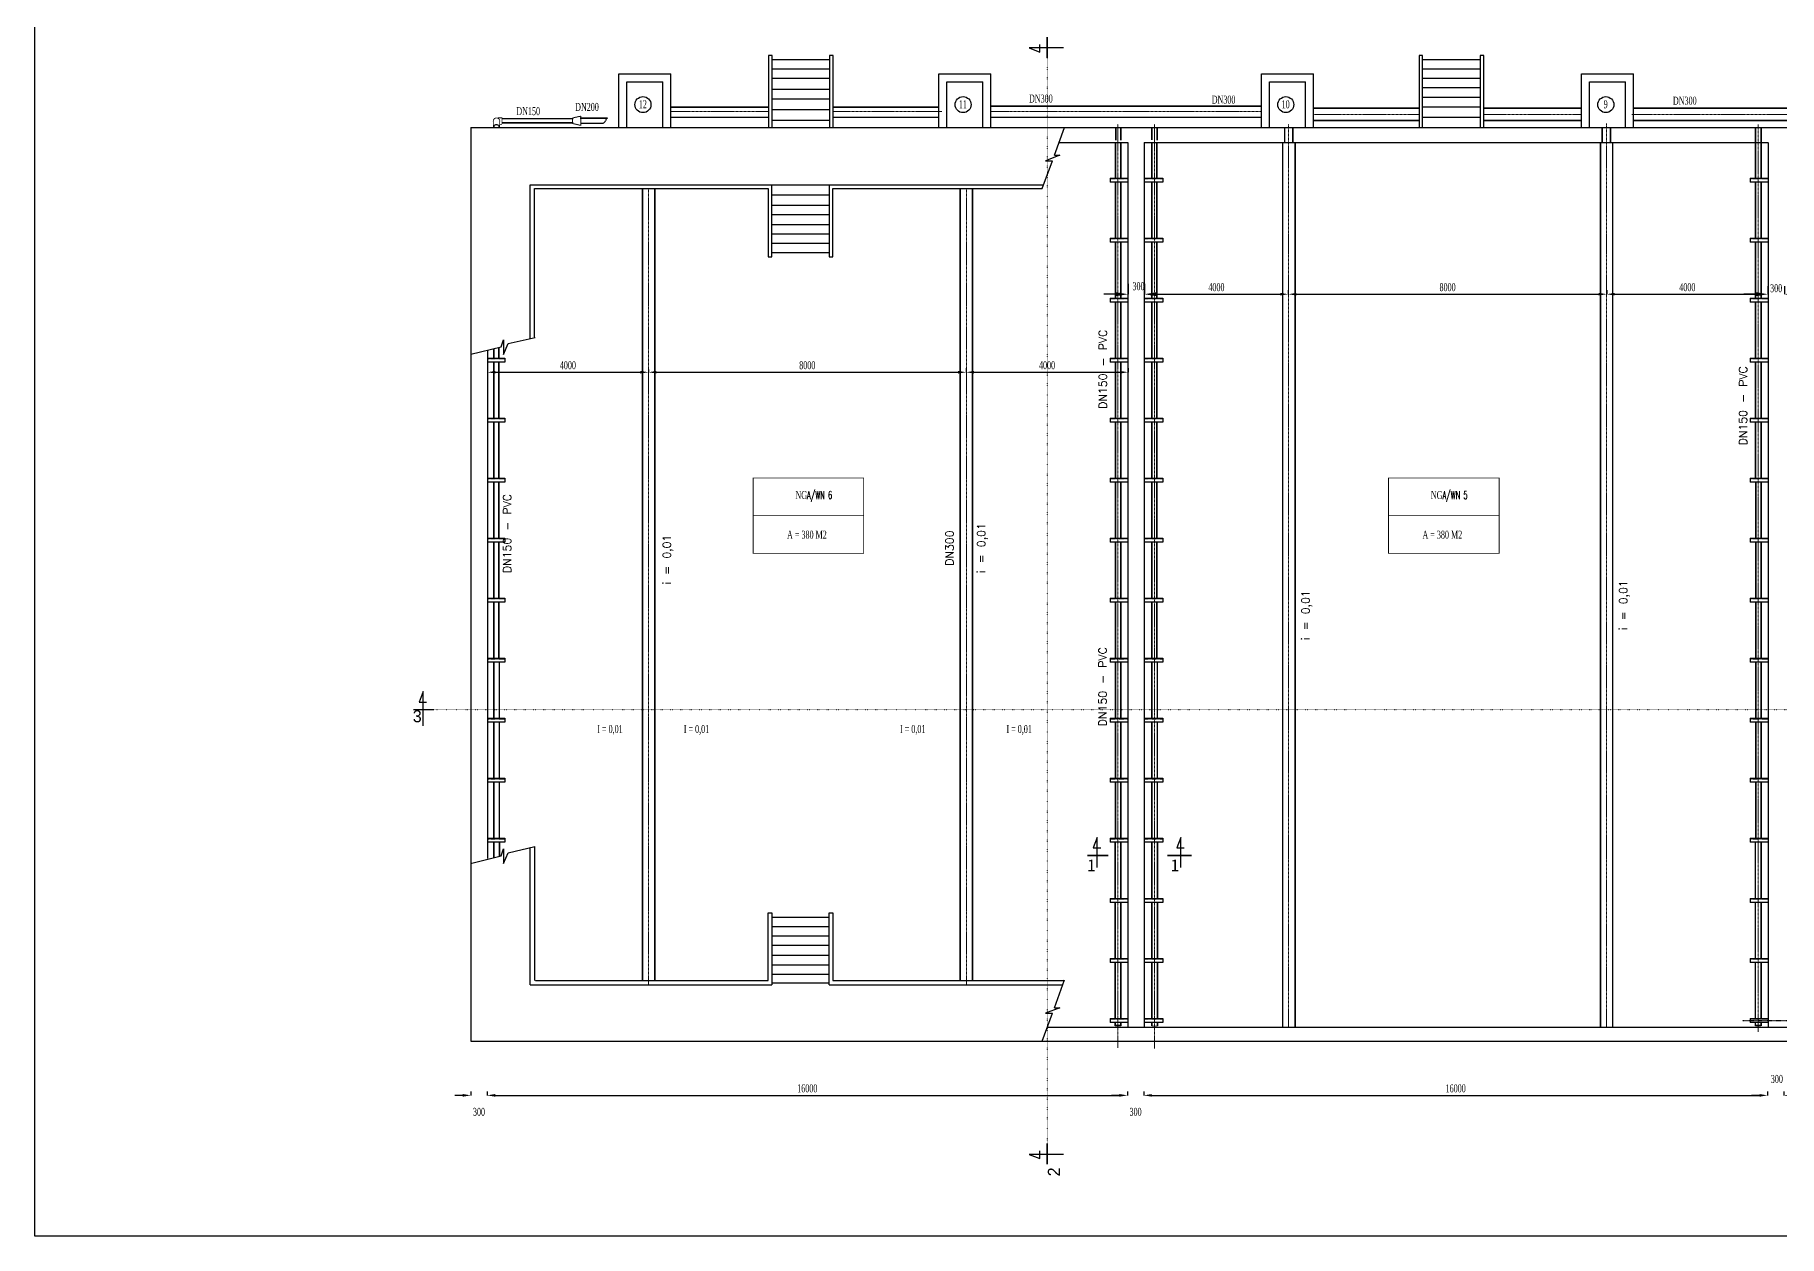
# Model space of a CAD drawing. Header units: millimetres. Extents: x -702765 to 835888, y -645289 to 262.
# Drawn here: x 516709 to 560302, y -341067 to -311045 of the extents above; entities that cross this region are included whole.
import ezdxf
from ezdxf.enums import TextEntityAlignment as Align

# ---------------------------------------------------------------- set-up
doc = ezdxf.new("R2010")
doc.units = ezdxf.units.MM
doc.header["$LTSCALE"] = 0.01
for name, pattern in [('ACAD_ISO07W100', [3, 0, -3]), ('AM_ISO02W050', [7.5, 6, -1.5]), ('CENTER', [2, 1.25, -0.25, 0.25, -0.25]), ('DASHED', [19.05, 12.7, -6.35]), ('HIDDEN', [9.525, 6.35, -3.175])]:
    doc.linetypes.add(name, pattern=pattern)
doc.layers.add('AM_3N', color=6, linetype='AM_ISO02W050', lineweight=25)
doc.layers.add('duong tam', color=6, linetype='CENTER', lineweight=9)
doc.layers.add('HACTH', color=9, linetype='Continuous')
doc.layers.add('TEXT', color=2, linetype='Continuous')
doc.styles.get("Standard").update_dxf_attribs({"font": 'txt.shx', "width": 0.85})
doc.styles.add('TECHNICLIGHT', font='tel_____.pfb')
doc.styles.add('TQ', font='simhei.ttf')
doc.styles.add('TUYEN', font='vntimeh.shx', dxfattribs={"width": 0.6, "height": 200})
doc.dimstyles.new('D2', dxfattribs={"dimtxt": 200, "dimasz": 300, "dimexe": 0.18, "dimexo": 6.25, "dimgap": 50, "dimtad": 1, "dimdec": 0, "dimzin": 12, "dimdsep": 46, "dimtxsty": 'TUYEN', "dimcen": 0.09, "dimdle": 80, "dimclrd": 1, "dimclre": 1, "dimclrt": 2, "dimadec": 0, "dimazin": 0, "dimtfac": 0.000899191, "dimtdec": 0, "dimtofl": 0, "dimtmove": 2, "dimatfit": 3, "dimfxl": 0, "dimtolj": 1, "dimtzin": 12, "dimarcsym": 0})

# ---------------------------------------------------------------- blocks, each defined once
blk = doc.blocks.new('*D98')
at = {"layer": 'Defpoints', "color": 0, "linetype": 'Continuous'}
for p in [(528017, -319402), (532043, -319402), (532043, -319477)]:
    blk.add_point(p, dxfattribs=at)
at = {"layer": 'HACTH', "color": 1, "linetype": 'ByBlock', "lineweight": -2}
for p, q in [((528017, -319408), (528017, -319477)), ((528217, -319477), (531843, -319477)), ((532043, -319408), (532043, -319477))]:
    blk.add_line(p, q, dxfattribs=at)
at = {"layer": 'HACTH', "color": 1, "linetype": 'Continuous'}
for points in [[(528217, -319444), (528217, -319510), (528017, -319477)], [(531843, -319444), (531843, -319510), (532043, -319477)]]:
    blk.add_solid(points, dxfattribs=at)
at = {"layer": 'HACTH', "color": 2, "linetype": 'Continuous', "insert": (530030, -319302), "char_height": 200, "attachment_point": 5, "style": 'TUYEN'}
blk.add_mtext('\\A1;4000', dxfattribs=at)
blk = doc.blocks.new('*D99')
at = {"layer": 'Defpoints', "color": 0, "linetype": 'Continuous'}
for p in [(532043, -319477), (539984, -319477), (539984, -319477)]:
    blk.add_point(p, dxfattribs=at)
at = {"layer": 'HACTH', "color": 1, "linetype": 'ByBlock', "lineweight": -2}
for p, q in [((532043, -319477), (532043, -319477)), ((532243, -319477), (539784, -319477)), ((539984, -319477), (539984, -319477))]:
    blk.add_line(p, q, dxfattribs=at)
at = {"layer": 'HACTH', "color": 1, "linetype": 'Continuous'}
for points in [[(532243, -319444), (532243, -319510), (532043, -319477)], [(539784, -319444), (539784, -319510), (539984, -319477)]]:
    blk.add_solid(points, dxfattribs=at)
at = {"layer": 'HACTH', "color": 2, "linetype": 'Continuous', "insert": (536013, -319302), "char_height": 200, "attachment_point": 5, "style": 'TUYEN'}
blk.add_mtext('\\A1;8000', dxfattribs=at)
blk = doc.blocks.new('*D100')
at = {"layer": 'Defpoints', "color": 0, "linetype": 'Continuous'}
for p in [(539984, -319215), (544029, -319215), (544029, -319477)]:
    blk.add_point(p, dxfattribs=at)
at = {"layer": 'HACTH', "color": 1, "linetype": 'ByBlock', "lineweight": -2}
for p, q in [((539984, -319377), (539984, -319477)), ((540184, -319477), (543829, -319477)), ((544029, -319377), (544029, -319477))]:
    blk.add_line(p, q, dxfattribs=at)
at = {"layer": 'HACTH', "color": 1, "linetype": 'Continuous'}
for points in [[(540184, -319443), (540184, -319510), (539984, -319477)], [(543829, -319443), (543829, -319510), (544029, -319477)]]:
    blk.add_solid(points, dxfattribs=at)
at = {"layer": 'HACTH', "color": 2, "linetype": 'Continuous', "insert": (542006, -319302), "char_height": 200, "attachment_point": 5, "style": 'TUYEN'}
blk.add_mtext('\\A1;4000', dxfattribs=at)
blk = doc.blocks.new('*D101')
at = {"color": 1, "lineweight": -2}
for p, q in [((544029, -317271), (544029, -317527)), ((544441, -317271), (544441, -317527)), ((543729, -317527), (543429, -317527)), ((544741, -317527), (545041, -317527))]:
    blk.add_line(p, q, dxfattribs=at)
at = {"color": 1}
for points in [[(543729, -317477), (543729, -317577), (544029, -317527)], [(544741, -317477), (544741, -317577), (544441, -317527)]]:
    blk.add_solid(points, dxfattribs=at)
at = {"layer": 'Defpoints', "color": 0}
for p in [(544029, -317265), (544441, -317265), (544441, -317527)]:
    blk.add_point(p, dxfattribs=at)
at = {"color": 2, "insert": (544291, -317327), "char_height": 200, "attachment_point": 5, "style": 'TUYEN'}
blk.add_mtext('\\A1;300', dxfattribs=at)
blk = doc.blocks.new('*D102')
at = {"layer": 'Defpoints', "color": 0, "linetype": 'Continuous'}
for p in [(544441, -317489), (548036, -317489), (548036, -317527)]:
    blk.add_point(p, dxfattribs=at)
at = {"layer": 'HACTH', "color": 1, "linetype": 'ByBlock', "lineweight": -2}
for p, q in [((544441, -317496), (544441, -317527)), ((544641, -317527), (547836, -317527)), ((548036, -317496), (548036, -317527))]:
    blk.add_line(p, q, dxfattribs=at)
at = {"layer": 'HACTH', "color": 1, "linetype": 'Continuous'}
for points in [[(544641, -317493), (544641, -317560), (544441, -317527)], [(547836, -317493), (547836, -317560), (548036, -317527)]]:
    blk.add_solid(points, dxfattribs=at)
at = {"layer": 'HACTH', "color": 2, "linetype": 'Continuous', "insert": (546239, -317352), "char_height": 200, "attachment_point": 5, "style": 'TUYEN'}
blk.add_mtext('\\A1;4000 ', dxfattribs=at)
blk = doc.blocks.new('*D103')
at = {"layer": 'Defpoints', "color": 0, "linetype": 'Continuous'}
for p in [(548036, -317246), (555996, -317246), (555996, -317527)]:
    blk.add_point(p, dxfattribs=at)
at = {"layer": 'HACTH', "color": 1, "linetype": 'ByBlock', "lineweight": -2}
for p, q in [((548036, -317427), (548036, -317527)), ((548236, -317527), (555796, -317527)), ((555996, -317427), (555996, -317527))]:
    blk.add_line(p, q, dxfattribs=at)
at = {"layer": 'HACTH', "color": 1, "linetype": 'Continuous'}
for points in [[(548236, -317493), (548236, -317560), (548036, -317527)], [(555796, -317493), (555796, -317560), (555996, -317527)]]:
    blk.add_solid(points, dxfattribs=at)
at = {"layer": 'HACTH', "color": 2, "linetype": 'Continuous', "insert": (552016, -317352), "char_height": 200, "attachment_point": 5, "style": 'TUYEN'}
blk.add_mtext('\\A1;8000', dxfattribs=at)
blk = doc.blocks.new('*D104')
at = {"layer": 'Defpoints', "color": 0, "linetype": 'Continuous'}
for p in [(555996, -317283), (560022, -317283), (560022, -317527)]:
    blk.add_point(p, dxfattribs=at)
at = {"layer": 'HACTH', "color": 1, "linetype": 'ByBlock', "lineweight": -2}
for p, q in [((555996, -317427), (555996, -317527)), ((556196, -317527), (559822, -317527)), ((560022, -317427), (560022, -317527))]:
    blk.add_line(p, q, dxfattribs=at)
at = {"layer": 'HACTH', "color": 1, "linetype": 'Continuous'}
for points in [[(556196, -317493), (556196, -317560), (555996, -317527)], [(559822, -317493), (559822, -317560), (560022, -317527)]]:
    blk.add_solid(points, dxfattribs=at)
at = {"layer": 'HACTH', "color": 2, "linetype": 'Continuous', "insert": (558009, -317352), "char_height": 200, "attachment_point": 5, "style": 'TUYEN'}
blk.add_mtext('\\A1;4000 ', dxfattribs=at)
blk = doc.blocks.new('*D105')
at = {"color": 1, "lineweight": -2}
for p, q in [((560022, -317327), (560022, -317527)), ((560434, -317327), (560434, -317527)), ((559722, -317527), (559422, -317527)), ((560734, -317527), (561034, -317527))]:
    blk.add_line(p, q, dxfattribs=at)
at = {"color": 1}
for points in [[(559722, -317477), (559722, -317577), (560022, -317527)], [(560734, -317477), (560734, -317577), (560434, -317527)]]:
    blk.add_solid(points, dxfattribs=at)
at = {"layer": 'Defpoints', "color": 0}
for p in [(560022, -317321), (560434, -317321), (560434, -317527)]:
    blk.add_point(p, dxfattribs=at)
at = {"color": 2, "insert": (560228, -317377), "char_height": 200, "attachment_point": 5, "style": 'TUYEN'}
blk.add_mtext('\\A1;300', dxfattribs=at)
blk = doc.blocks.new('*D109')
at = {"layer": 'Defpoints', "color": 0, "linetype": 'Continuous'}
for p in [(527604, -336542), (528013, -336542), (528013, -337549)]:
    blk.add_point(p, dxfattribs=at)
at = {"layer": 'HACTH', "color": 1, "linetype": 'ByBlock', "lineweight": -2}
for p, q in [((527404, -337549), (527204, -337549)), ((527604, -337449), (527604, -337549)), ((528013, -337449), (528013, -337549)), ((528213, -337549), (528413, -337549))]:
    blk.add_line(p, q, dxfattribs=at)
at = {"layer": 'HACTH', "color": 1, "linetype": 'Continuous'}
for points in [[(527404, -337516), (527404, -337583), (527604, -337549)], [(528213, -337516), (528213, -337583), (528013, -337549)]]:
    blk.add_solid(points, dxfattribs=at)
at = {"layer": 'HACTH', "color": 2, "linetype": 'Continuous', "insert": (527808, -337962), "char_height": 200, "attachment_point": 5, "style": 'TUYEN'}
blk.add_mtext('\\A1;300', dxfattribs=at)
blk = doc.blocks.new('*D110')
at = {"layer": 'Defpoints', "color": 0, "linetype": 'Continuous'}
for p in [(528013, -336542), (544014, -336542), (544014, -337549)]:
    blk.add_point(p, dxfattribs=at)
at = {"layer": 'HACTH', "color": 1, "linetype": 'ByBlock', "lineweight": -2}
for p, q in [((528013, -337449), (528013, -337549)), ((528213, -337549), (543814, -337549)), ((544014, -337449), (544014, -337549))]:
    blk.add_line(p, q, dxfattribs=at)
at = {"layer": 'HACTH', "color": 1, "linetype": 'Continuous'}
for points in [[(528213, -337516), (528213, -337583), (528013, -337549)], [(543814, -337516), (543814, -337583), (544014, -337549)]]:
    blk.add_solid(points, dxfattribs=at)
at = {"layer": 'HACTH', "color": 2, "linetype": 'Continuous', "insert": (536013, -337374), "char_height": 200, "attachment_point": 5, "style": 'TUYEN'}
blk.add_mtext('\\A1;16000', dxfattribs=at)
blk = doc.blocks.new('*D111')
at = {"layer": 'Defpoints', "color": 0, "linetype": 'Continuous'}
for p in [(544014, -336542), (544423, -336542), (544423, -337549)]:
    blk.add_point(p, dxfattribs=at)
at = {"layer": 'HACTH', "color": 1, "linetype": 'ByBlock', "lineweight": -2}
for p, q in [((543814, -337549), (543614, -337549)), ((544014, -337449), (544014, -337549)), ((544423, -337449), (544423, -337549)), ((544623, -337549), (544823, -337549))]:
    blk.add_line(p, q, dxfattribs=at)
at = {"layer": 'HACTH', "color": 1, "linetype": 'Continuous'}
for points in [[(543814, -337516), (543814, -337583), (544014, -337549)], [(544623, -337516), (544623, -337583), (544423, -337549)]]:
    blk.add_solid(points, dxfattribs=at)
at = {"layer": 'HACTH', "color": 2, "linetype": 'Continuous', "insert": (544218, -337962), "char_height": 200, "attachment_point": 5, "style": 'TUYEN'}
blk.add_mtext('\\A1;300', dxfattribs=at)
blk = doc.blocks.new('*D112')
at = {"layer": 'Defpoints', "color": 0, "linetype": 'Continuous'}
for p in [(544423, -336573), (560014, -336573), (560014, -337549)]:
    blk.add_point(p, dxfattribs=at)
at = {"layer": 'HACTH', "color": 1, "linetype": 'ByBlock', "lineweight": -2}
for p, q in [((544423, -337449), (544423, -337549)), ((544623, -337549), (559814, -337549)), ((560014, -337449), (560014, -337549))]:
    blk.add_line(p, q, dxfattribs=at)
at = {"layer": 'HACTH', "color": 1, "linetype": 'Continuous'}
for points in [[(544623, -337516), (544623, -337583), (544423, -337549)], [(559814, -337516), (559814, -337583), (560014, -337549)]]:
    blk.add_solid(points, dxfattribs=at)
at = {"layer": 'HACTH', "color": 2, "linetype": 'Continuous', "insert": (552219, -337374), "char_height": 200, "attachment_point": 5, "style": 'TUYEN'}
blk.add_mtext('\\A1;16000', dxfattribs=at)
blk = doc.blocks.new('*D113')
at = {"layer": 'Defpoints', "color": 0, "linetype": 'Continuous'}
for p in [(560014, -336573), (560424, -336573), (560424, -337549)]:
    blk.add_point(p, dxfattribs=at)
at = {"layer": 'HACTH', "color": 1, "linetype": 'ByBlock', "lineweight": -2}
for p, q in [((559814, -337549), (559614, -337549)), ((560014, -337449), (560014, -337549)), ((560424, -337449), (560424, -337549)), ((560624, -337549), (560824, -337549))]:
    blk.add_line(p, q, dxfattribs=at)
at = {"layer": 'HACTH', "color": 1, "linetype": 'Continuous'}
for points in [[(559814, -337516), (559814, -337583), (560014, -337549)], [(560624, -337516), (560624, -337583), (560424, -337549)]]:
    blk.add_solid(points, dxfattribs=at)
at = {"layer": 'HACTH', "color": 2, "linetype": 'Continuous', "insert": (560246, -337140), "char_height": 200, "attachment_point": 5, "style": 'TUYEN'}
blk.add_mtext('\\A1;300', dxfattribs=at)

msp = doc.modelspace()

# ---------------------------------------------------------------- linework, layer by layer
for p, q in [((535046, -311558.6), (535046, -313362.3)), ((535137.5, -311558.6), (535046, -311558.6)), ((535137.5, -313357.6), (535137.5, -311558.6)), ((536570.8, -311668.3), (535137.5, -311668.3)), ((536570.8, -311558.6), (536570.8, -313357.6)), ((536662.3, -311558.6), (536570.8, -311558.6)), ((536662.3, -313362.3), (536662.3, -311558.6)), ((551302, -311558.6), (551302, -313362.3)), ((551393.4, -311558.6), (551302, -311558.6)), ((551393.4, -313357.6), (551393.4, -311558.6)), ((552826.7, -311668.3), (551393.4, -311668.3)), ((552826.7, -311558.6), (552826.7, -313357.6)), ((552918.2, -311558.6), (552826.7, -311558.6)), ((552918.2, -313362.3), (552918.2, -311558.6)), ((531299.8, -313362.3), (531299.8, -312018.5)), ((531299.8, -312018.5), (532599.8, -312018.5)), ((532599.8, -313362.3), (532599.8, -312018.5)), ((536570.8, -311901), (535137.5, -311901)), ((539299.8, -313362.3), (539299.8, -312018.5)), ((539299.8, -312018.5), (540599.8, -312018.5)), ((540599.8, -313362.3), (540599.8, -312018.5)), ((547366.4, -313362.3), (547366.4, -312018.5)), ((547366.4, -312018.5), (548666.4, -312018.5)), ((548666.4, -313362.3), (548666.4, -312018.5)), ((552826.7, -311901), (551393.4, -311901)), ((555364.6, -313362.3), (555364.6, -312018.5)), ((555364.6, -312018.5), (556664.6, -312018.5)), ((556664.6, -313362.3), (556664.6, -312018.5)), ((531499.8, -313362.3), (531499.8, -312218.5)), ((531499.8, -312218.5), (532399.8, -312218.5)), ((532399.8, -313362.3), (532399.8, -312218.5)), ((536570.8, -312133.1), (535137.5, -312133.1)), ((536570.8, -312407), (535137.5, -312407)), ((539499.8, -313362.3), (539499.8, -312218.5)), ((539499.8, -312218.5), (540399.8, -312218.5)), ((540399.8, -313362.3), (540399.8, -312218.5)), ((547566.4, -313362.3), (547566.4, -312218.5)), ((547566.4, -312218.5), (548466.4, -312218.5)), ((548466.4, -313362.3), (548466.4, -312218.5)), ((552826.7, -312133.1), (551393.4, -312133.1)), ((552826.7, -312365.8), (551393.4, -312365.8)), ((555564.6, -313362.3), (555564.6, -312218.5)), ((555564.6, -312218.5), (556464.6, -312218.5)), ((556464.6, -313362.3), (556464.6, -312218.5)), ((536567.9, -312921.9), (535131.6, -312921.9)), ((536570.8, -312655.5), (535137.5, -312655.5)), ((552826.7, -312614.3), (551393.4, -312614.3)), ((552823.8, -312853.3), (551393.4, -312853.3)), ((527608.4, -313362.3), (527608.4, -336193.7)), ((527608.4, -313362.3), (544979.9, -313362.3)), ((536564.9, -313188.3), (535128.6, -313188.3)), ((542189.8, -314053.9), (542445.3, -313357)), ((544303.3, -313362.3), (549444.4, -313362.3)), ((549444.4, -313362.3), (560979.9, -313362.3)), ((552826.7, -313110.8), (551393.6, -313110.8)), ((542298.9, -313731.4), (544022.9, -313731.4)), ((544024.9, -313731.4), (544024.9, -335845.4)), ((544433.8, -313731.4), (544433.8, -335845.4)), ((544433.8, -313731.4), (549444.4, -313731.4)), ((549444.4, -313731.4), (560022.9, -313731.4)), ((560024.9, -313731.4), (560024.9, -335845.4)), ((541884.8, -314885.9), (542140, -314189.7)), ((542326.6, -314053.9), (541964.1, -314189.7)), ((541964.1, -314189.7), (542140, -314189.7)), ((542189.8, -314053.9), (542326.6, -314053.9)), ((543579.5, -314625.4), (543579.5, -314725.4)), ((543579.5, -314625.4), (544024.9, -314625.4)), ((544024.9, -314725.4), (543579.5, -314725.4)), ((544433.8, -314625.4), (544896.1, -314625.4)), ((544896.1, -314725.4), (544433.8, -314725.4)), ((544896.1, -314625.4), (544896.1, -314725.4)), ((559579.5, -314625.4), (560024.9, -314625.4)), ((559579.5, -314625.4), (559579.5, -314725.4)), ((560024.9, -314725.4), (559579.5, -314725.4)), ((529086.8, -314793.5), (541918.7, -314793.5)), ((529086.8, -318635.9), (529086.8, -314793.5)), ((529198.1, -318610.5), (529192.1, -314885.9)), ((529192.1, -314885.9), (535036.5, -314885.9)), ((535036.5, -314885.9), (535036.5, -316592.5)), ((535122.6, -315040.3), (536561.1, -315040.3)), ((535128, -316592.5), (535128, -314793.6)), ((536561.3, -314793.6), (536561.3, -316592.5)), ((536652.7, -316592.5), (536652.7, -314885.9)), ((536652.7, -314885.9), (541884.8, -314885.9)), ((535128, -315536.8), (536561.3, -315536.8)), ((535130.9, -315297.9), (536567.2, -315297.9)), ((535128, -315785.4), (536561.3, -315785.4)), ((535128, -316018.1), (536561.3, -316018.1)), ((535128, -316250.2), (536561.3, -316250.2)), ((535128, -316482.9), (536561.3, -316482.9)), ((543579.5, -316125.4), (543579.5, -316225.4)), ((543579.5, -316125.4), (544024.9, -316125.4)), ((544024.9, -316225.4), (543579.5, -316225.4)), ((544433.8, -316125.4), (544896.1, -316125.4)), ((544896.1, -316225.4), (544433.8, -316225.4)), ((544896.1, -316125.4), (544896.1, -316225.4)), ((559579.5, -316125.4), (560024.9, -316125.4)), ((559579.5, -316125.4), (559579.5, -316225.4)), ((560024.9, -316225.4), (559579.5, -316225.4)), ((535036.5, -316592.5), (535128, -316592.5)), ((536561.3, -316592.5), (536652.7, -316592.5)), ((543579.5, -317625.4), (543579.5, -317725.4)), ((543579.5, -317625.4), (544024.9, -317625.4)), ((544024.9, -317725.4), (543579.5, -317725.4)), ((544433.8, -317625.4), (544896.1, -317625.4)), ((544896.1, -317725.4), (544433.8, -317725.4)), ((544896.1, -317625.4), (544896.1, -317725.4)), ((559579.5, -317625.4), (560024.9, -317625.4)), ((559579.5, -317625.4), (559579.5, -317725.4)), ((560024.9, -317725.4), (559579.5, -317725.4)), ((528365.8, -318837.8), (528423.4, -318665.1)), ((528423.4, -318665.1), (528423.4, -319029.7)), ((528538.6, -318761.1), (529210.7, -318607.6)), ((527608.4, -319027.1), (528365.8, -318837.8)), ((528024.2, -318931.1), (528024.2, -331629.5)), ((528423.4, -319029.7), (528538.6, -318761.1)), ((528024.2, -319125.4), (528451, -319125.4)), ((528451, -319225.4), (528024.2, -319225.4)), ((528451, -319125.4), (528451, -319225.4)), ((543579.5, -319125.4), (543579.5, -319225.4)), ((543579.5, -319125.4), (544024.9, -319125.4)), ((544024.9, -319225.4), (543579.5, -319225.4)), ((544433.8, -319125.4), (544896.1, -319125.4)), ((544896.1, -319225.4), (544433.8, -319225.4)), ((544896.1, -319125.4), (544896.1, -319225.4)), ((559579.5, -319125.4), (560024.9, -319125.4)), ((559579.5, -319125.4), (559579.5, -319225.4)), ((560024.9, -319225.4), (559579.5, -319225.4)), ((528024.2, -320625.4), (528451, -320625.4)), ((528451, -320725.4), (528024.2, -320725.4)), ((528451, -320625.4), (528451, -320725.4)), ((543579.5, -320625.4), (543579.5, -320725.4)), ((543579.5, -320625.4), (544024.9, -320625.4)), ((544024.9, -320725.4), (543579.5, -320725.4)), ((544433.8, -320625.4), (544896.1, -320625.4)), ((544896.1, -320725.4), (544433.8, -320725.4)), ((544896.1, -320625.4), (544896.1, -320725.4)), ((559579.5, -320625.4), (560024.9, -320625.4)), ((559579.5, -320625.4), (559579.5, -320725.4)), ((560024.9, -320725.4), (559579.5, -320725.4)), ((528024.2, -322125.4), (528451, -322125.4)), ((528451, -322125.4), (528451, -322225.4)), ((543579.5, -322125.4), (543579.5, -322225.4)), ((543579.5, -322125.4), (544024.9, -322125.4)), ((544433.8, -322125.4), (544896.1, -322125.4)), ((544896.1, -322125.4), (544896.1, -322225.4)), ((559579.5, -322125.4), (560024.9, -322125.4)), ((559579.5, -322125.4), (559579.5, -322225.4)), ((528451, -322225.4), (528024.2, -322225.4)), ((544024.9, -322225.4), (543579.5, -322225.4)), ((544896.1, -322225.4), (544433.8, -322225.4)), ((560024.9, -322225.4), (559579.5, -322225.4)), ((528024.2, -323625.4), (528451, -323625.4)), ((528451, -323725.4), (528024.2, -323725.4)), ((528451, -323625.4), (528451, -323725.4)), ((543579.5, -323625.4), (543579.5, -323725.4)), ((543579.5, -323625.4), (544024.9, -323625.4)), ((544024.9, -323725.4), (543579.5, -323725.4)), ((544433.8, -323625.4), (544896.1, -323625.4)), ((544896.1, -323725.4), (544433.8, -323725.4)), ((544896.1, -323625.4), (544896.1, -323725.4)), ((559579.5, -323625.4), (560024.9, -323625.4)), ((559579.5, -323625.4), (559579.5, -323725.4)), ((560024.9, -323725.4), (559579.5, -323725.4)), ((528024.2, -325125.4), (528451, -325125.4)), ((528451, -325125.4), (528451, -325225.4)), ((543579.5, -325125.4), (543579.5, -325225.4)), ((543579.5, -325125.4), (544024.9, -325125.4)), ((544433.8, -325125.4), (544896.1, -325125.4)), ((544896.1, -325125.4), (544896.1, -325225.4)), ((559579.5, -325125.4), (560024.9, -325125.4)), ((559579.5, -325125.4), (559579.5, -325225.4)), ((528451, -325225.4), (528024.2, -325225.4)), ((544024.9, -325225.4), (543579.5, -325225.4)), ((544896.1, -325225.4), (544433.8, -325225.4)), ((560024.9, -325225.4), (559579.5, -325225.4)), ((528024.2, -326625.4), (528451, -326625.4)), ((528451, -326725.4), (528024.2, -326725.4)), ((528451, -326625.4), (528451, -326725.4)), ((543579.5, -326625.4), (543579.5, -326725.4)), ((543579.5, -326625.4), (544024.9, -326625.4)), ((544024.9, -326725.4), (543579.5, -326725.4)), ((544433.8, -326625.4), (544896.1, -326625.4)), ((544896.1, -326725.4), (544433.8, -326725.4)), ((544896.1, -326625.4), (544896.1, -326725.4)), ((559579.5, -326625.4), (560024.9, -326625.4)), ((559579.5, -326625.4), (559579.5, -326725.4)), ((560024.9, -326725.4), (559579.5, -326725.4)), ((528024.2, -328125.4), (528451, -328125.4)), ((528451, -328225.4), (528024.2, -328225.4)), ((528451, -328125.4), (528451, -328225.4)), ((543579.5, -328125.4), (543579.5, -328225.4)), ((543579.5, -328125.4), (544024.9, -328125.4)), ((544024.9, -328225.4), (543579.5, -328225.4)), ((544433.8, -328125.4), (544896.1, -328125.4)), ((544896.1, -328225.4), (544433.8, -328225.4)), ((544896.1, -328125.4), (544896.1, -328225.4)), ((559579.5, -328125.4), (560024.9, -328125.4)), ((559579.5, -328125.4), (559579.5, -328225.4)), ((560024.9, -328225.4), (559579.5, -328225.4)), ((528024.2, -329625.4), (528451, -329625.4)), ((528451, -329725.4), (528024.2, -329725.4)), ((528451, -329625.4), (528451, -329725.4)), ((543579.5, -329625.4), (543579.5, -329725.4)), ((543579.5, -329625.4), (544024.9, -329625.4)), ((544024.9, -329725.4), (543579.5, -329725.4)), ((544433.8, -329625.4), (544896.1, -329625.4)), ((544896.1, -329725.4), (544433.8, -329725.4)), ((544896.1, -329625.4), (544896.1, -329725.4)), ((559579.5, -329625.4), (560024.9, -329625.4)), ((559579.5, -329625.4), (559579.5, -329725.4)), ((560024.9, -329725.4), (559579.5, -329725.4)), ((528024.2, -331125.4), (528451, -331125.4)), ((528451, -331225.4), (528024.2, -331225.4)), ((528451, -331125.4), (528451, -331225.4)), ((543579.5, -331125.4), (543579.5, -331225.4)), ((543579.5, -331125.4), (544024.9, -331125.4)), ((544024.9, -331225.4), (543579.5, -331225.4)), ((544433.8, -331125.4), (544896.1, -331125.4)), ((544896.1, -331225.4), (544433.8, -331225.4)), ((544896.1, -331125.4), (544896.1, -331225.4)), ((559579.5, -331125.4), (560024.9, -331125.4)), ((559579.5, -331125.4), (559579.5, -331225.4)), ((560024.9, -331225.4), (559579.5, -331225.4)), ((527597.7, -331752.8), (528365.8, -331560.9)), ((528365.8, -331560.9), (528423.4, -331388.2)), ((528423.4, -331388.2), (528423.4, -331752.8)), ((528423.4, -331752.8), (528538.6, -331484.1)), ((528538.6, -331484.1), (529206.9, -331331.5)), ((529086.8, -334788.8), (529086.8, -331358.9)), ((529206.9, -334680.2), (529206.9, -331329.1)), ((535036.5, -334675), (535036.5, -332989.9)), ((535036.5, -332989.9), (535128, -332989.9)), ((535128, -332989.9), (535128, -334788.8)), ((536561.3, -334788.8), (536561.3, -332989.9)), ((536561.3, -332989.9), (536652.7, -332989.9)), ((536652.7, -332989.9), (536652.7, -334674.5)), ((543579.5, -332625.4), (543579.5, -332725.4)), ((543579.5, -332625.4), (544024.9, -332625.4)), ((544024.9, -332725.4), (543579.5, -332725.4)), ((544433.8, -332625.4), (544896.1, -332625.4)), ((544896.1, -332725.4), (544433.8, -332725.4)), ((544896.1, -332625.4), (544896.1, -332725.4)), ((559579.5, -332625.4), (560024.9, -332625.4)), ((559579.5, -332625.4), (559579.5, -332725.4)), ((560024.9, -332725.4), (559579.5, -332725.4)), ((535128, -333099.5), (536561.3, -333099.5)), ((535128, -333332.2), (536561.3, -333332.2)), ((535128, -333564.3), (536561.3, -333564.3)), ((535128, -333797), (536561.3, -333797)), ((535128, -334045.5), (536561.3, -334045.5)), ((535130.9, -334284.5), (536561.3, -334284.5)), ((543579.5, -334125.4), (543579.5, -334225.4)), ((543579.5, -334125.4), (544024.9, -334125.4)), ((544024.9, -334225.4), (543579.5, -334225.4)), ((544433.8, -334125.4), (544896.1, -334125.4)), ((544896.1, -334225.4), (544433.8, -334225.4)), ((544896.1, -334125.4), (544896.1, -334225.4)), ((559579.5, -334125.4), (560024.9, -334125.4)), ((559579.5, -334125.4), (559579.5, -334225.4)), ((560024.9, -334225.4), (559579.5, -334225.4)), ((529086.8, -334788.8), (535128, -334788.8)), ((529223.6, -334674.5), (535036.5, -334674.5)), ((535128, -334518.8), (536561.3, -334518.8)), ((535128, -334738.5), (536561.3, -334738.5)), ((536561.3, -334788.8), (542400.1, -334788.8)), ((536652.7, -334674.5), (542442, -334674.5)), ((542189.8, -335362.3), (542445.3, -334665.5)), ((541884.8, -336194.3), (542140, -335498.1)), ((542326.6, -335362.3), (541964.1, -335498.1)), ((541964.1, -335498.1), (542140, -335498.1)), ((542189.8, -335362.3), (542326.6, -335362.3)), ((543579.5, -335625.4), (544024.9, -335625.4)), ((543579.5, -335625.4), (543579.5, -335725.4)), ((544433.8, -335625.4), (544896.1, -335625.4)), ((544896.1, -335625.4), (544896.1, -335725.4)), ((559579.5, -335625.4), (559579.5, -335725.4)), ((559579.5, -335625.4), (560024.9, -335625.4)), ((542006.5, -335845.4), (544022.9, -335845.4)), ((544024.9, -335725.4), (543579.5, -335725.4)), ((544024.2, -335845.4), (549444.4, -335845.4)), ((544896.1, -335725.4), (544433.8, -335725.4)), ((544433.8, -335845.4), (545556.7, -335845.4)), ((549444.4, -335845.4), (558009.7, -335845.4)), ((558006.5, -335845.4), (560022.9, -335845.4)), ((560024.9, -335725.4), (559579.5, -335725.4)), ((560024.2, -335845.4), (565904, -335845.4)), ((527608.4, -336193.7), (544789.4, -336193.7)), ((543608.4, -336193.7), (549444.4, -336193.7)), ((549444.4, -336193.7), (560789.4, -336193.7)), ((559608.4, -336193.7), (576433.8, -336193.7))]:
    msp.add_line(p, q)
at = {"color": 4}
for p, q in [((542416.2, -311373), (541560.4, -311373)), ((541560.4, -311373), (541821.7, -311474.6)), ((541821.7, -311474.6), (541821.7, -311285.8)), ((526410.9, -327459.5), (526309.2, -327720.7)), ((526309.2, -327720.7), (526498.1, -327720.7)), ((526410.9, -328315.2), (526410.9, -327459.5)), ((543260.8, -331103.1), (543159.1, -331364.4)), ((543260.8, -331857.9), (543260.8, -331103.1)), ((545347.6, -331103.1), (545245.9, -331364.4)), ((545347.6, -331857.9), (545347.6, -331103.1)), ((543159.1, -331364.4), (543347.9, -331364.4)), ((545245.9, -331364.4), (545434.7, -331364.4)), ((541560.4, -339023.7), (541821.7, -339125.4)), ((542416.2, -339023.7), (541560.4, -339023.7)), ((541821.7, -339125.4), (541821.7, -338936.5))]:
    msp.add_line(p, q, dxfattribs=at)
at = {"linetype": 'HIDDEN', "ltscale": 0.2}
for p, q in [((543579.5, -314635.4), (544024.9, -314635.4)), ((544433.8, -314635.4), (544896.1, -314635.4)), ((559579.5, -314635.4), (560024.9, -314635.4)), ((543579.5, -316135.4), (544024.9, -316135.4)), ((544433.8, -316135.4), (544896.1, -316135.4)), ((559579.5, -316135.4), (560024.9, -316135.4)), ((543579.5, -317635.4), (544024.9, -317635.4)), ((544433.8, -317635.4), (544896.1, -317635.4)), ((559579.5, -317635.4), (560024.9, -317635.4)), ((528024.2, -319135.4), (528451, -319135.4)), ((543579.5, -319135.4), (544024.9, -319135.4)), ((544433.8, -319135.4), (544896.1, -319135.4)), ((559579.5, -319135.4), (560024.9, -319135.4)), ((528024.2, -320635.4), (528451, -320635.4)), ((543579.5, -320635.4), (544024.9, -320635.4)), ((544433.8, -320635.4), (544896.1, -320635.4)), ((559579.5, -320635.4), (560024.9, -320635.4)), ((528024.2, -322135.4), (528451, -322135.4)), ((543579.5, -322135.4), (544024.9, -322135.4)), ((544433.8, -322135.4), (544896.1, -322135.4)), ((559579.5, -322135.4), (560024.9, -322135.4)), ((528024.2, -323635.4), (528451, -323635.4)), ((543579.5, -323635.4), (544024.9, -323635.4)), ((544433.8, -323635.4), (544896.1, -323635.4)), ((559579.5, -323635.4), (560024.9, -323635.4)), ((528024.2, -325135.4), (528451, -325135.4)), ((543579.5, -325135.4), (544024.9, -325135.4)), ((544433.8, -325135.4), (544896.1, -325135.4)), ((559579.5, -325135.4), (560024.9, -325135.4)), ((528024.2, -326635.4), (528451, -326635.4)), ((543579.5, -326635.4), (544024.9, -326635.4)), ((544433.8, -326635.4), (544896.1, -326635.4)), ((559579.5, -326635.4), (560024.9, -326635.4)), ((528024.2, -328135.4), (528451, -328135.4)), ((543579.5, -328135.4), (544024.9, -328135.4)), ((544433.8, -328135.4), (544896.1, -328135.4)), ((559579.5, -328135.4), (560024.9, -328135.4)), ((528024.2, -329635.4), (528451, -329635.4)), ((543579.5, -329635.4), (544024.9, -329635.4)), ((544433.8, -329635.4), (544896.1, -329635.4)), ((559579.5, -329635.4), (560024.9, -329635.4)), ((528024.2, -331135.4), (528451, -331135.4)), ((543579.5, -331135.4), (544024.9, -331135.4)), ((544433.8, -331135.4), (544896.1, -331135.4)), ((559579.5, -331135.4), (560024.9, -331135.4)), ((543579.5, -332635.4), (544024.9, -332635.4)), ((544433.8, -332635.4), (544896.1, -332635.4)), ((559579.5, -332635.4), (560024.9, -332635.4)), ((543579.5, -334135.4), (544024.9, -334135.4)), ((544433.8, -334135.4), (544896.1, -334135.4)), ((559579.5, -334135.4), (560024.9, -334135.4)), ((543579.5, -335635.4), (544024.9, -335635.4)), ((544433.8, -335635.4), (544896.1, -335635.4)), ((559579.5, -335635.4), (560024.9, -335635.4))]:
    msp.add_line(p, q, dxfattribs=at)
at = {"color": 3, "linetype": 'CENTER'}
msp.add_line((559387, -335675.4), (560962.3, -335675.4), dxfattribs=at)
at = {"color": 4, "const_width": 40}
for points in [[(542010.4, -311619.9), (542010.4, -311097)], [(526164, -327909.4), (526686.9, -327909.4)], [(543013.8, -331553.1), (543536.7, -331553.1)], [(545013.5, -331553.1), (545623.5, -331553.1)], [(542010.4, -339270.6), (542010.4, -338747.7)]]:
    msp.add_lwpolyline(points, dxfattribs=at)
at = {"linetype": 'DASHED', "const_width": 40}
for points in [[(532599.8, -312851), (535046, -312851)], [(536662.3, -312851), (539299.8, -312851)], [(540599.8, -312824.9), (547366.4, -312824.9)], [(548675.3, -312877.2), (549444.4, -312877.2)], [(549444.4, -312877.2), (551302, -312877.2)], [(552918.2, -312877.2), (555360.7, -312877.2)], [(556664.6, -312877.2), (563400.4, -312877.2)], [(532599.8, -313105.7), (535046, -313105.7)], [(536662.3, -313105.7), (539299.8, -313105.7)], [(540599.8, -313105.7), (547366.4, -313105.7)], [(548675.3, -313184.2), (549444.4, -313184.2)], [(549444.4, -313184.2), (551302, -313184.2)], [(552918.2, -313184.2), (555360.7, -313184.2)], [(556664.6, -313184.2), (563400.4, -313184.2)]]:
    msp.add_lwpolyline(points, dxfattribs=at)
at = {"const_width": 20}
msp.add_lwpolyline([(528328.4, -313206.5, 1.0186707), (528164.3, -313203.5, 1.0186707)], format="xyb", dxfattribs=at)
for points, const_width in [([(528166.5, -313315.8), (528166.5, -313191.3)], 20), ([(528169.5, -313315.8), (528179, -313315.8)], 20), ([(528385.2, -313276.4), (528385.2, -313118.4), (528282, -313118.4)], 20), ([(528310.1, -313315.8), (528327.5, -313315.8), (528327.5, -313191.3)], 20), ([(528385.2, -313279.4), (528327.5, -313279.4)], 20), ([(528385.2, -313139.4), (530164.1, -313139.4)], 40), ([(528385.2, -313240.8), (530164.1, -313240.8)], 40), ([(530140.8, -313123.7), (530350.3, -313076.6), (530350.3, -313076.6)], 24), ([(530146, -313259.7), (530350.3, -313306.8)], 24), ([(530146.8, -313119.9), (530146.8, -313260.7)], 24), ([(530333.7, -313124.5), (531013.3, -313124.5)], 40), ([(530338, -313255.4), (530912.6, -313255.4)], 40), ([(530350.3, -313071.3), (530350.3, -313312)], 24), ([(543715.1, -313731.4), (543715.1, -314625.4)], 40), ([(543850.9, -313731.4), (543850.9, -314625.4)], 40), ([(544624.1, -313733.8), (544624.1, -314625.4)], 40), ([(544752.3, -313731.4), (544752.3, -314625.4)], 40), ([(559715.1, -313731.4), (559715.1, -314625.4)], 40), ([(559850.9, -313731.4), (559850.9, -314625.4)], 40), ([(543715.1, -314725.4), (543715.1, -316125.4)], 40), ([(543850.9, -314725.4), (543850.9, -316125.4)], 40), ([(544624.1, -314725.4), (544624.1, -316125.4)], 40), ([(544752.3, -314725.4), (544752.3, -316125.4)], 40), ([(559715.1, -314725.4), (559715.1, -316125.4)], 40), ([(559850.9, -314725.4), (559850.9, -316125.4)], 40), ([(543715.1, -316225.4), (543715.1, -317625.4)], 40), ([(543850.9, -316225.4), (543850.9, -317625.4)], 40), ([(544624.1, -316225.4), (544624.1, -317625.4)], 40), ([(544752.3, -316225.4), (544752.3, -317625.4)], 40), ([(559715.1, -316225.4), (559715.1, -317625.4)], 40), ([(559850.9, -316225.4), (559850.9, -317625.4)], 40), ([(543715.1, -317725.4), (543715.1, -319125.4)], 40), ([(543850.9, -317725.4), (543850.9, -319125.4)], 40), ([(544624.1, -317725.4), (544624.1, -319125.4)], 40), ([(544752.3, -317725.4), (544752.3, -319125.4)], 40), ([(559715.1, -317725.4), (559715.1, -319125.4)], 40), ([(559850.9, -317725.4), (559850.9, -319125.4)], 40), ([(528179, -318884.5), (528179, -319125.4)], 40), ([(528307.2, -318852.5), (528307.2, -319125.4)], 40), ([(528179, -319225.4), (528179, -320625.4)], 40), ([(528307.2, -319225.4), (528307.2, -320625.4)], 40), ([(543715.1, -319225.4), (543715.1, -320625.4)], 40), ([(543850.9, -319225.4), (543850.9, -320625.4)], 40), ([(544624.1, -319225.4), (544624.1, -320625.4)], 40), ([(544752.3, -319225.4), (544752.3, -320625.4)], 40), ([(559715.1, -319225.4), (559715.1, -320625.4)], 40), ([(559850.9, -319225.4), (559850.9, -320625.4)], 40), ([(528179, -320725.4), (528179, -322125.4)], 40), ([(528307.2, -320725.4), (528307.2, -322125.4)], 40), ([(543715.1, -320725.4), (543715.1, -322125.4)], 40), ([(543850.9, -320725.4), (543850.9, -322125.4)], 40), ([(544624.1, -320725.4), (544624.1, -322125.4)], 40), ([(544752.3, -320725.4), (544752.3, -322125.4)], 40), ([(559715.1, -320725.4), (559715.1, -322125.4)], 40), ([(559850.9, -320725.4), (559850.9, -322125.4)], 40), ([(528179, -322225.4), (528179, -323625.4)], 40), ([(528307.2, -322225.4), (528307.2, -323625.4)], 40), ([(543719, -322225.4), (543719, -323625.4)], 40), ([(543850.9, -322225.4), (543850.9, -323625.4)], 40), ([(544624.1, -322225.4), (544624.1, -323625.4)], 40), ([(544752.3, -322225.4), (544752.3, -323625.4)], 40), ([(559719, -322225.4), (559719, -323625.4)], 40), ([(559850.9, -322225.4), (559850.9, -323625.4)], 40), ([(528179, -323725.4), (528179, -325125.4)], 40), ([(528307.2, -323725.4), (528307.2, -325125.4)], 40), ([(543719, -323725.4), (543719, -325125.4)], 40), ([(543850.9, -323725.4), (543850.9, -325125.4)], 40), ([(544624.1, -323725.4), (544624.1, -325125.4)], 40), ([(544752.3, -323725.4), (544752.3, -325125.4)], 40), ([(559719, -323725.4), (559719, -325125.4)], 40), ([(559850.9, -323725.4), (559850.9, -325125.4)], 40), ([(528179, -325225.4), (528179, -326625.4)], 40), ([(528307.2, -325225.4), (528307.2, -326625.4)], 40), ([(543719, -325225.4), (543719, -326625.4)], 40), ([(543850.9, -325225.4), (543850.9, -326625.4)], 40), ([(544624.1, -325225.4), (544624.1, -326625.4)], 40), ([(544752.3, -325225.4), (544752.3, -326625.4)], 40), ([(559719, -325225.4), (559719, -326625.4)], 40), ([(559850.9, -325225.4), (559850.9, -326625.4)], 40), ([(528179, -326725.4), (528179, -328125.4)], 40), ([(528317.5, -326725.4), (528317.5, -328125.4)], 40), ([(543719, -326725.4), (543719, -328125.4)], 40), ([(543850.9, -326725.4), (543850.9, -328125.4)], 40), ([(544624.1, -326725.4), (544624.1, -328125.4)], 40), ([(544762.6, -326725.4), (544762.6, -328125.4)], 40), ([(559719, -326725.4), (559719, -328125.4)], 40), ([(559850.9, -326725.4), (559850.9, -328125.4)], 40), ([(528179, -328225.4), (528179, -329625.4)], 40), ([(528317.5, -328225.4), (528317.5, -329625.4)], 40), ([(543719, -328225.4), (543719, -329625.4)], 40), ([(543850.9, -328225.4), (543850.9, -329625.4)], 40), ([(544624.1, -328225.4), (544624.1, -329625.4)], 40), ([(544762.6, -328225.4), (544762.6, -329625.4)], 40), ([(559719, -328225.4), (559719, -329625.4)], 40), ([(559850.9, -328225.4), (559850.9, -329625.4)], 40), ([(528179, -329725.4), (528179, -331125.4)], 40), ([(528317.5, -329725.4), (528317.5, -331125.4)], 40), ([(543719, -329725.4), (543719, -331125.4)], 40), ([(543850.9, -329725.4), (543850.9, -331125.4)], 40), ([(544624.1, -329725.4), (544624.1, -331125.4)], 40), ([(544762.6, -329725.4), (544762.6, -331125.4)], 40), ([(559719, -329725.4), (559719, -331125.4)], 40), ([(559850.9, -329725.4), (559850.9, -331125.4)], 40), ([(528179, -331225.4), (528179, -331607.5)], 40), ([(528321.7, -331225.4), (528321.7, -331571.9)], 40), ([(543707, -331225.4), (543707, -332625.4)], 40), ([(543850.9, -331225.4), (543850.9, -332625.4)], 40), ([(544624.1, -331225.4), (544624.1, -332625.4)], 40), ([(544766.8, -331225.4), (544766.8, -332625.4)], 40), ([(559707, -331225.4), (559707, -332625.4)], 40), ([(559850.9, -331225.4), (559850.9, -332625.4)], 40), ([(543707, -332725.4), (543707, -334125.4)], 40), ([(543850.9, -332725.4), (543850.9, -334125.4)], 40), ([(544624.1, -332725.4), (544624.1, -334125.4)], 40), ([(544766.8, -332725.4), (544766.8, -334125.4)], 40), ([(559707, -332725.4), (559707, -334125.4)], 40), ([(559850.9, -332725.4), (559850.9, -334125.4)], 40), ([(543707, -334225.4), (543707, -335625.4)], 40), ([(543850.9, -334225.4), (543850.9, -335625.4)], 40), ([(544624.1, -334225.4), (544624.1, -335625.4)], 40), ([(544766.8, -334225.4), (544766.8, -335625.4)], 40), ([(559707, -334225.4), (559707, -335625.4)], 40), ([(559850.9, -334225.4), (559850.9, -335625.4)], 40), ([(543707, -335725.4), (543707, -335815.4)], 40), ([(543707, -335805.4), (543850.9, -335805.4)], 40), ([(543850.9, -335725.4), (543850.9, -335815.4)], 40), ([(544624.1, -335725.4), (544624.1, -335815.4)], 40), ([(544618.1, -335815.4), (544766.8, -335815.4)], 20), ([(544766.8, -335725.4), (544766.8, -335815.4)], 40), ([(559707, -335725.4), (559707, -335815.4)], 40), ([(559707, -335805.4), (559850.9, -335805.4)], 40), ([(559850.9, -335725.4), (559850.9, -335815.4)], 40)]:
    msp.add_lwpolyline(points, dxfattribs=dict(const_width=const_width))
at = {"linetype": 'HIDDEN', "const_width": 40}
for points in [[(528179, -313317.2), (528179, -313362.3)], [(528310.1, -313317.2), (528310.1, -313362.3)], [(543722.9, -313362.3), (543722.9, -313682.6)], [(543850.9, -313362.3), (543850.9, -313682.6)], [(544624.1, -313362.3), (544624.1, -313674.1)], [(544755.2, -313362.3), (544755.2, -313682.6)], [(547944.6, -313733.9), (547944.6, -313364.3)], [(548146.7, -313733.9), (548146.7, -313364.3)], [(555877.5, -313733.9), (555877.5, -313364.3)], [(556086, -313733.9), (556086, -313364.3)], [(559715.1, -313362.3), (559715.1, -313731.4)], [(559850.9, -313362.3), (559850.9, -313731.4)]]:
    msp.add_lwpolyline(points, dxfattribs=at)
at = {"linetype": 'HIDDEN', "ltscale": 300, "const_width": 40}
for points in [[(547895.2, -313731.4), (547895.2, -335845.4)], [(548205.1, -313731.4), (548205.1, -335845.4)], [(555835.8, -313731.4), (555835.8, -335845.4)], [(556142.4, -313731.4), (556142.4, -335845.4)], [(531895.2, -314885.9), (531895.2, -334674.5)], [(532205.1, -314885.9), (532205.1, -334674.5)], [(539835.8, -314882.6), (539835.8, -334674.5)], [(540142.4, -314882.6), (540142.4, -334674.5)]]:
    msp.add_lwpolyline(points, dxfattribs=at)
at = {"const_width": 20}
for points in [[(534659.4, -322117.5), (534659.4, -323060.7), (537423.6, -323060.7), (537423.6, -322117.5)], [(550540, -322117.5), (550540, -323060.7), (553304.2, -323060.7), (553304.2, -322117.5)], [(534659.4, -323060.7), (534659.4, -324003.9), (537423.6, -324003.9), (537423.6, -323060.7)], [(550540, -323060.7), (550540, -324003.9), (553304.2, -324003.9), (553304.2, -323060.7)]]:
    msp.add_lwpolyline(points, close=True, dxfattribs=at)
at = {"color": 2}
for points in [[(540418.5, -323042.4, 0, 0, 0), (540418.5, -322169.9, 50, 0, 0), (540418.5, -322003.8, 0, 0, 0)], [(532436.6, -323329.3, 0, 0, 0), (532436.6, -322456.8, 50, 0, 0), (532436.6, -322290.6, 0, 0, 0)], [(556465.4, -324469.5, 0, 0, 0), (556465.4, -323597.1, 50, 0, 0), (556465.4, -323430.9, 0, 0, 0)], [(548525.1, -324718.8, 0, 0, 0), (548525.1, -323846.4, 50, 0, 0), (548525.1, -323680.2, 0, 0, 0)], [(530233.3, -328665.5, 0, 0, 0), (531231, -328665.5, 50, 0, 0), (531438.9, -328665.5, 0, 0, 0)], [(533891.7, -328665.5, 0, 0, 0), (532893.9, -328665.5, 50, 0, 0), (532686.1, -328665.5, 0, 0, 0)], [(538132, -328665.5, 0, 0, 0), (539129.8, -328665.5, 50, 0, 0), (539337.6, -328665.5, 0, 0, 0)], [(541790.4, -328665.5, 0, 0, 0), (540792.7, -328665.5, 50, 0, 0), (540584.8, -328665.5, 0, 0, 0)]]:
    msp.add_lwpolyline(points, format="xyseb", dxfattribs=at)
for centre in [(531906.5, -312789), (539906.5, -312789), (547973.2, -312789), (555971.4, -312789)]:
    msp.add_circle(centre, 200.1)
at = {"color": 4}
for centre, radius, start, end in [((528244.4, -313392), 99.2, 43.76053, 136.23947), ((530857, -313142.8), 125.5, 296.30926, 337.14624), ((531056.9, -313197.3), 84.4, 118.50211, 176.10844)]:
    msp.add_arc(centre, radius, start, end, dxfattribs=at)
at = {"layer": 'AM_3N', "linetype": 'ACAD_ISO07W100', "ltscale": 50}
for p, q in [((542010.4, -311619.9), (542010.4, -338747.7)), ((526686.9, -327909.4), (579077.3, -327909.4))]:
    msp.add_line(p, q, dxfattribs=at)
at = {"layer": 'duong tam', "ltscale": 200}
for p, q in [((532599.8, -312959.3), (535046, -312959.3)), ((536662.3, -312959.3), (539380.2, -312959.3)), ((540599.8, -312959.3), (547366.4, -312959.3)), ((543778.9, -313273.1), (543778.9, -336365.5)), ((544692.4, -313273.1), (544692.4, -336375.5)), ((548043.7, -313278.3), (548043.7, -335845.4)), ((548666.4, -313037.8), (551302, -313037.8)), ((552918.2, -313037.8), (555360.7, -313037.8)), ((555990.3, -313262.3), (555990.3, -335845.4)), ((556622.8, -313037.8), (563400.4, -313037.8)), ((559778.9, -313283.6), (559778.9, -335964.4)), ((532043.7, -314885.9), (532043.7, -334788.8)), ((539990.3, -314885.9), (539990.3, -334788.8))]:
    msp.add_line(p, q, dxfattribs=at)
at = {"layer": 'TEXT', "linetype": 'Continuous'}
msp.add_lwpolyline([(516709, -281263.4), (601389, -281263.4), (601389, -341066.9), (516709, -341066.9)], close=True, dxfattribs=at)

# ---------------------------------------------------------------- texts
at = {"color": 4}
for s, p in [('DN150 - PVC', (543500.2, -319403)), ('DN150 - PVC', (559500.2, -320315.1)), ('DN150 - PVC', (528612, -323508.9)), ('DN300', (539670.2, -323873.3)), ('i = 0,01', (540460.1, -323873.3)), ('i = 0,01', (532602.9, -324160.1)), ('i = 0,01', (556507, -325300.4)), ('i = 0,01', (548566.7, -325549.7)), ('DN150 - PVC', (543494.9, -327336))]:
    msp.add_text(s, height=200, rotation=90, dxfattribs=at).set_placement(p, align=Align.CENTER)
for s, style, p in [('3', 'TECHNICLIGHT', (526265.7, -328224.6)), ('1', 'TQ', (543115.5, -331949.2)), ('1', 'TQ', (545202.3, -331949.2))]:
    msp.add_text(s, height=300, dxfattribs=dict(at, style=style)).set_placement(p, align=Align.CENTER)
at = {"color": 4, "style": 'TECHNICLIGHT'}
msp.add_text('2', height=300, rotation=90, dxfattribs=at).set_placement((542325.5, -339461.2), align=Align.CENTER)
at = {"layer": 'HACTH', "color": 4, "style": 'TUYEN', "width": 0.6}
for s, p in [('DN300', (541851.4, -312737.2)), ('DN300', (546417.8, -312763.3)), ('DN150', (529038, -313051.2)), ('DN200', (530507.4, -312946.5)), ('12', (531902.8, -312879.2)), ('11', (539902.8, -312879.2)), ('10', (547969.5, -312879.2)), ('9', (555967.7, -312879.2)), ('DN300', (557943.7, -312789.5)), ('i = 0,01', (531082.5, -328493.3)), ('i = 0,01', (533244.3, -328493.3)), ('i = 0,01', (538648.7, -328493.3)), ('i = 0,01', (541309.3, -328493.3))]:
    msp.add_text(s, height=200, dxfattribs=at).set_placement(p, align=Align.CENTER)
at = {"layer": 'HACTH', "color": 4, "char_height": 200, "width": 10494.084, "attachment_point": 1, "style": 'TUYEN'}
for s, insert in [('NG{\\Fromand,romandvn|c0;A/WN 6}', (535717, -322445.6)), ('NG{\\Fromand,romandvn|c0;A/WN 5}', (551597.6, -322445.6)), ('A = 380 M2', (535507.9, -323436.6)), ('A = 380 M2', (551388.5, -323436.6))]:
    msp.add_mtext(s, dxfattribs=dict(at, insert=insert))

# ---------------------------------------------------------------- dimensions: what is measured, and where the dimension line sits
dim = msp.add_linear_dim(base=(544440.8, -317526.7), p1=(544028.8, -317264.7), p2=(544440.8, -317264.7), text='300', dimstyle='D2')
dim.commit()
dim.dimension.update_dxf_attribs({"geometry": '*D101', "text_midpoint": (544290.9, -317326.5), "dimtype": 160})
dim = msp.add_linear_dim(base=(560434.1, -317526.7), p1=(560022.1, -317320.8), p2=(560434.1, -317320.8), text='300', dimstyle='D2')
dim.commit()
dim.dimension.update_dxf_attribs({"geometry": '*D105', "text_midpoint": (560228.1, -317376.7)})
at = {"layer": 'HACTH', "linetype": 'Continuous'}
for base, p1, p2, text, picture, middle in [((548036.5, -317526.7), (544440.8, -317489.3), (548036.5, -317489.3), '4000 ', '*D102', (546238.6, -317351.7)), ((555995.7, -317526.7), (548036.5, -317246), (555995.7, -317246), '8000', '*D103', (552016.1, -317351.7)), ((560022.1, -317526.7), (555995.7, -317283.4), (560022.1, -317283.4), '4000 ', '*D104', (558008.9, -317351.7)), ((532043.1, -319476.9), (528016.7, -319402), (532043.1, -319402), '4000', '*D98', (530029.9, -319301.9)), ((539983.6, -319476.9), (532043.1, -319476.9), (539983.6, -319476.9), '8000', '*D99', (536013.4, -319301.9)), ((544028.8, -319476.5), (539983.6, -319214.5), (544028.8, -319214.5), '4000', '*D100', (542006.2, -319301.5)), ((528013.1, -337549.2), (527603.6, -336541.9), (528013.1, -336541.9), '300', '*D109', (527808.4, -337961.9)), ((544013.7, -337549.2), (528013.1, -336541.9), (544013.7, -336541.9), '16000', '*D110', (536013.4, -337374.2)), ((544423.2, -337549.2), (544013.7, -336541.9), (544423.2, -336541.9), '300', '*D111', (544218.5, -337961.9)), ((560014.4, -337549.2), (544423.2, -336573.4), (560014.4, -336573.4), '16000', '*D112', (552218.8, -337374.2))]:
    dim = msp.add_linear_dim(base=base, p1=p1, p2=p2, text=text, dimstyle='D2', override={"dimasz": 200, "dimgap": 75, "dimcen": 40, "dimfxl": 100, "dimfxlon": 1, "dimarcsym": 1}, dxfattribs=at)
    dim.commit()
    dim.dimension.update_dxf_attribs({"geometry": picture, "text_midpoint": middle})
dim = msp.add_linear_dim(base=(560423.9, -337549.2), p1=(560014.4, -336573.4), p2=(560423.9, -336573.4), text='300', dimstyle='D2', override={"dimasz": 200, "dimgap": 75, "dimcen": 40, "dimfxl": 100, "dimfxlon": 1, "dimarcsym": 1}, dxfattribs=at)
dim.commit()
dim.dimension.update_dxf_attribs({"geometry": '*D113', "text_midpoint": (560246.3, -337139.9), "dimtype": 160})

doc.saveas('drawing.dxf')
